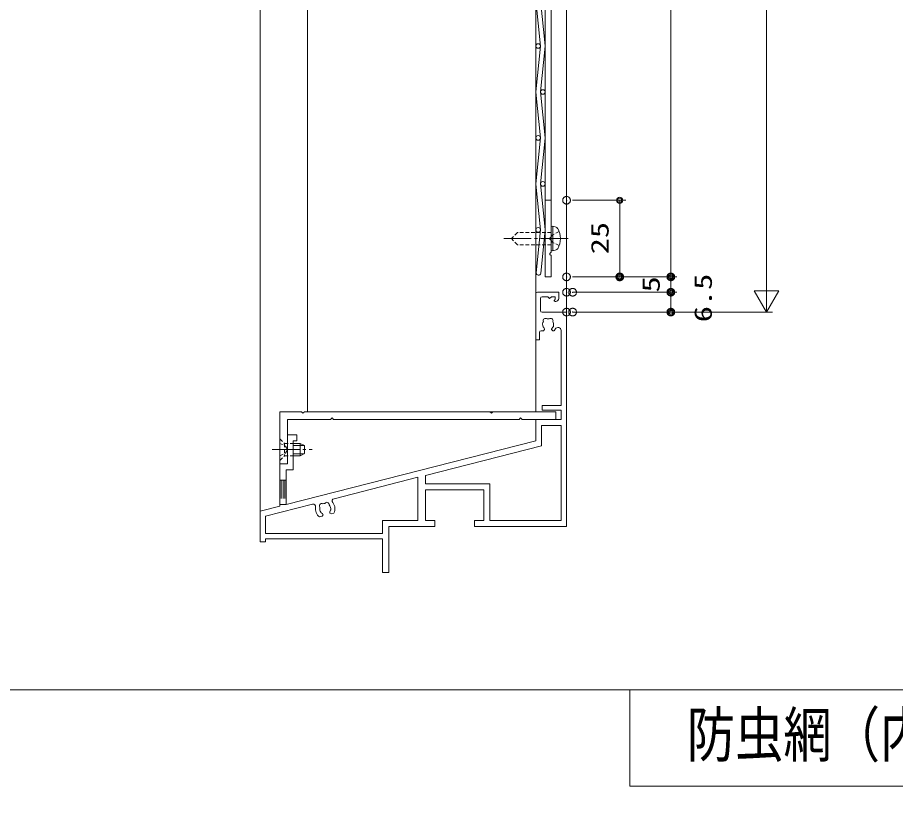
# Model space of a CAD drawing. Units: millimetres, scale not verified. Extents: x -1169 to 0, y -818 to 818.
# Drawn here: x -572.8 to -286.4, y -323.2 to -66.4 of the extents above; entities that cross this region are included whole.
import ezdxf
from ezdxf.enums import TextEntityAlignment as Align

# ---------------------------------------------------------------- set-up
doc = ezdxf.new("R2010")
doc.units = ezdxf.units.MM
doc.header["$LTSCALE"] = 5
doc.header["$PDMODE"] = 32
doc.header["$PDSIZE"] = 2.5
for name, pattern in [('CHAIN2', [12, 9, -1, 1, -1]), ('DASHED1', [1.8, 1.2, -0.6]), ('DASHED2', [3, 2, -1])]:
    doc.linetypes.add(name, pattern=pattern)
for name, color, linetype, lineweight in [('0-0_KATAZAI', 7, 'DASHED2', 9), ('0-1_0', 7, 'Continuous', 9), ('0-3_USERZ', 2, 'Continuous', 9), ('0-4_YSS_ZEN', 6, 'Continuous', 9), ('0-5_Defpoints', 7, 'DASHED2', 9), ('0-6_PARTS3', 134, 'Continuous', 9), ('0-9_SUNPOU', 3, 'Continuous', 9), ('0-A__0-0_0-0', 2, 'Continuous', 9), ('0-B_SHAPE', 7, 'Continuous', 9)]:
    doc.layers.add(name, color=color, linetype=linetype, lineweight=lineweight)
doc.styles.add('ＭＳ ゴシック', font='')
doc.styles.get('ＭＳ ゴシック').set_extended_font_data('MS Gothic')

# ---------------------------------------------------------------- blocks, each defined once
blk = doc.blocks.new('ALW1')
at = {"layer": '0-1_0'}
blk.add_line((0, 0), (-5, 0), dxfattribs=at)
blk.add_lwpolyline([(-1.732, -1), (0, 0), (-1.732, 1)], close=True, dxfattribs=at)
blk = doc.blocks.new('U7')
at = {"layer": '0-6_PARTS3', "linetype": 'CHAIN2'}
blk.add_line((0, -12.5), (0, 52.5), dxfattribs=at)
at = {"layer": '0-6_PARTS3'}
for p, q in [((-6.5, 40), (-10, 33)), ((-10, 33), (10, 33)), ((-10, 21.5), (-10, 33)), ((-6.73, 21.5), (-6.73, 39.54)), ((-6.5, 40), (6.5, 40)), ((6.5, 40), (10, 33)), ((6.73, 21.5), (6.73, 39.54)), ((10, 21.5), (10, 33))]:
    blk.add_line(p, q, dxfattribs=at)
at = {"layer": '0-6_PARTS3', "linetype": 'DASHED1'}
for p, q in [((-10, 7.5), (-10, 21.5)), ((10, 7.5), (10, 21.5)), ((-17.5, 0), (-10, 7.5))]:
    blk.add_line(p, q, dxfattribs=at)
for points in [[(-17.5, 0), (17.5, 0), (10, 7.5), (-10, 7.5)], [(-10.25, 0), (-5.72, 9.28), (0, 12.32)], [(10.25, 0), (5.72, 9.28), (0, 12.32)]]:
    blk.add_lwpolyline(points, dxfattribs=at)
blk = doc.blocks.new('A$C72A42EE2')
at = {"layer": '0-0_KATAZAI', "linetype": 'Continuous'}
for p, q in [((-42.5, 2.5), (-42.5, 22.5)), ((-18.89, 20.34), (-19.61, 19.66)), ((-18.75, 17.5), (-17.5, 17.5))]:
    blk.add_line(p, q, dxfattribs=at)
for points in [[(-50, 30), (-50, -45), (-44, -45), (-44, -33)], [(-12.5, 22.5), (-12.5, 32.5), (-47.5, 32.5)], [(-40, 25), (-30.5, 25), (-27.5, 22), (-24.5, 25), (-18.5, 25), (-18.5, 21.25)], [(-50.1, -209.99), (-457.5, -314.14), (-457.5, -257.5), (-446, -257.5), (-446, -210), (-440, -210), (-440, -200), (-455, -200), (-455, -247.5), (-467.5, -247.5), (-467.5, -316.69), (-500, -325), (-500, -375), (-491, -375), (-491, -370), (-300, -370), (-300, -425), (-290, -425), (-290, -350.01), (-215, -350.01), (-215, -340.01), (-230, -340.01), (-230, -289.99), (-134.99, -289.99), (-134.99, -340.01), (-150, -340.01), (-150, -350.01), (0, -350.01), (0, 0), (-40, 0)], [(-41.5, -30.5), (-37.75, -30.5), (-35.75, -28.5), (-35.75, -27.81), (-36.34, -26.39)], [(-38.86, -21.56), (-39.21, -19.59), (-38.95, -19.02)], [(-23.66, -26.39), (-24.25, -27.81), (-24.25, -28.5), (-22.25, -30.5), (-20.43, -30.5)], [(-21.14, -21.56), (-21.48, -23.53), (-21.93, -23.98)], [(-9, -29.94), (-9, -152.5), (-40, -152.5), (-40, -160), (-9, -160), (-9, -175), (-50, -175), (-50, -209.97)], [(-41.09, -218.01), (-230, -266.3), (-230, -279.99), (-124.99, -279.99), (-124.99, -340.01), (-9, -340.01), (-9, -185), (-41, -185), (-41, -217.91)], [(-414.3, -313.41), (-491, -333.02), (-491, -361), (-300, -361), (-300, -340.01), (-242.5, -340.01), (-242.5, -269.5), (-379.22, -304.45)], [(-398.22, -328.8), (-397.3, -330.03), (-397.13, -330.7), (-398.57, -333.13), (-402.76, -334.2)], [(-401.86, -324.75), (-401.04, -326.57), (-400.5, -326.9)], [(-379.37, -328.22), (-383.55, -329.29), (-385.99, -327.85), (-386.16, -327.18), (-385.94, -325.66)], [(-384.86, -322.9), (-384.54, -322.35), (-384.69, -320.36)]]:
    blk.add_lwpolyline(points, dxfattribs=at)
for centre, radius, start, end in [((-47.5, 30), 2.5, 90, 180), ((-40, 22.5), 2.5, 90, 180), ((-18.75, 18.75), 1.25, 133.60282, 270), ((-19.75, 21.25), 1.25, 313.60282, 0), ((-17.5, 22.5), 5, 270, 0), ((-40, 2.5), 2.5, 180, 270), ((-34.3, -13.86), 3.75, 45.95278, 204.04722), ((-30, -20), 9, 79.14685, 100.85315), ((-25.7, -13.86), 3.75, 335.95278, 134.04722), ((-30, -20), 9, 149.14685, 173.7398), ((-30, -20), 9, 190, 225.20717), ((-30, -20), 9, 314.79283, 333.7398), ((-30, -20), 9, 350, 30.85315), ((-32.5, -20), 16, 318.9855, 331.75769), ((-14, -29.94), 5, 0, 151.75769), ((-41.5, -33), 2.5, 90, 180), ((-413.31, -317.29), 4, 349.18852, 104.33919), ((-399.35, -316.15), 3.75, 60.29197, 218.3864), ((-393.66, -321.04), 9, 93.48604, 115.19234), ((-391.02, -314.02), 3.75, 350.29197, 148.3864), ((-393.66, -321.04), 9, 4.33919, 45.19234), ((-378.23, -308.32), 4, 104.33919, 219.48985), ((-393.66, -321.04), 16, 333.32469, 39.48985), ((-393.66, -321.04), 16, 169.18852, 235.35369), ((-393.66, -321.04), 9, 163.48604, 204.33919), ((-393.66, -321.04), 9, 220.59939, 239.54635), ((-393.66, -321.04), 9, 329.13202, 348.07898)]:
    blk.add_arc(centre, radius, start, end, dxfattribs=at)
blk = doc.blocks.new('U18')
at = {"layer": '0-6_PARTS3'}
for p, q in [((-2.5, 20), (-7.76, 18.6)), ((-2.5, 20), (-2.5, -20)), ((-2.5, 20), (0, 19.12)), ((0, 19.12), (0, -19.12)), ((-2.5, -20), (-7.76, -18.6)), ((-2.5, -20), (0, -19.12))]:
    blk.add_line(p, q, dxfattribs=at)
at = {"layer": '0-6_PARTS3', "linetype": 'CHAIN2'}
blk.add_line((-27.5, 0), (77.5, 0), dxfattribs=at)
at = {"layer": '0-6_PARTS3', "linetype": 'DASHED1'}
for p, q in [((0, 10), (55, 10)), ((55, 10), (65, 0)), ((55, -10), (65, 0)), ((0, -10), (55, -10))]:
    blk.add_line(p, q, dxfattribs=at)
for points in [[(-12.9, 11.5), (-1.31, 5.72), (1.73, 0)], [(-12.9, -11.5), (-1.31, -5.72), (1.73, 0)]]:
    blk.add_lwpolyline(points, dxfattribs=at)
at = {"layer": '0-6_PARTS3'}
for centre, radius, start, end in [((17.5, 0), 32.5, 149.41289, 210.58711), ((-6.6, 14.25), 4.5, 104.93766, 149.41289), ((-6.6, -14.25), 4.5, 210.58711, 255.06234)]:
    blk.add_arc(centre, radius, start, end, dxfattribs=at)
blk = doc.blocks.new('A$C4505272B')
at = {"layer": '0-A__0-0_0-0'}
for p, q in [((1165.49, 0), (104.97, 0)), ((4.99, -10.89), (13.38, -10.06)), ((14.12, -10.06), (88.75, -17.52)), ((88.75, -17.52), (163.38, -10.06)), ((102.48, -10), (1165.49, -10)), ((164.12, -10.06), (238.75, -17.52)), ((238.75, -17.52), (313.38, -10.06)), ((314.12, -10.06), (388.75, -17.52)), ((388.75, -17.52), (463.38, -10.06)), ((464.12, -10.06), (538.75, -17.52)), ((538.75, -17.52), (613.38, -10.06)), ((614.12, -10.06), (688.75, -17.52)), ((688.75, -17.52), (763.38, -10.06)), ((764.12, -10.06), (838.75, -17.52)), ((838.75, -17.52), (913.38, -10.06)), ((914.12, -10.06), (988.75, -17.52)), ((988.75, -17.52), (1063.38, -10.06)), ((1064.12, -10.06), (1138.75, -17.52)), ((1138.75, -17.52), (1213.38, -10.06)), ((1214.12, -10.06), (1284.44, -17.09)), ((5.73, -18.36), (14.12, -17.52)), ((13.75, -17.56), (88.38, -25.02)), ((89.12, -25.02), (163.75, -17.56)), ((163.75, -17.56), (238.38, -25.02)), ((389.12, -25.02), (463.75, -17.56)), ((463.75, -17.56), (538.38, -25.02)), ((839.12, -25.02), (913.75, -17.56)), ((913.75, -17.56), (988.38, -25.02))]:
    blk.add_line(p, q, dxfattribs=at)
for points in [[(239.12, -25.02), (313.75, -17.56), (388.38, -25.02)], [(539.12, -25.02), (613.75, -17.56), (688.38, -25.02)], [(689.12, -25.02), (763.75, -17.56), (838.38, -25.02)], [(989.12, -25.02), (1063.75, -17.56), (1138.38, -25.02)], [(1139.12, -25.02), (1213.75, -17.56), (1283.69, -24.55)]]:
    blk.add_lwpolyline(points, dxfattribs=at)
for centre in [(88.75, -13.75), (238.75, -13.75), (388.75, -13.75), (538.75, -13.75), (688.75, -13.75), (838.75, -13.75), (988.75, -13.75), (1138.75, -13.75), (13.75, -21.32), (163.75, -21.32), (313.75, -21.32), (463.75, -21.32), (613.75, -21.32), (763.75, -21.32), (913.75, -21.32), (1063.75, -21.32), (1213.75, -21.32)]:
    blk.add_circle(centre, 3.75, dxfattribs=at)
for centre, start, end in [((5.36, -14.63), 95.7106, 275.7106), ((13.75, -13.79), 84.2894, 95.7106), ((163.75, -13.79), 84.2894, 95.7106), ((313.75, -13.79), 84.2894, 95.7106), ((463.75, -13.79), 84.2894, 95.7106), ((613.75, -13.79), 84.2894, 95.7106), ((763.75, -13.79), 84.2894, 95.7106), ((913.75, -13.79), 84.2894, 95.7106), ((1063.75, -13.79), 84.2894, 95.7106), ((1213.75, -13.79), 84.2894, 95.7106), ((88.75, -21.29), 264.2894, 275.71059), ((238.75, -21.29), 264.2894, 275.71059), ((388.75, -21.29), 264.2894, 275.7106), ((538.75, -21.29), 264.2894, 275.71059), ((688.75, -21.29), 264.2894, 275.7106), ((838.75, -21.29), 264.2894, 275.7106), ((988.75, -21.29), 264.2894, 275.71059), ((1138.75, -21.29), 264.2894, 275.7106), ((1284.07, -20.82), 264.2894, 84.2894)]:
    blk.add_arc(centre, 3.75, start, end, dxfattribs=at)
at = {"layer": '0-B_SHAPE'}
for p, q in [((40.79, 0), (59.21, 0)), ((1249.7, 0), (1231.28, 0)), ((35.45, -0.65), (36.26, -1.85)), ((38.74, -1.85), (39.55, -0.65)), ((60.45, -0.65), (61.26, -1.85)), ((63.74, -1.85), (64.55, -0.65)), ((1226.75, -1.85), (1225.94, -0.65)), ((1230.05, -0.65), (1229.23, -1.85)), ((1251.75, -1.85), (1250.94, -0.65)), ((1255.05, -0.65), (1254.23, -1.85))]:
    blk.add_line(p, q, dxfattribs=at)
for points in [[(65.79, 0), (125, 0), (125, -10), (0, -10), (0, 0), (34.21, 0)], [(1224.7, 0), (1165.49, 0), (1165.49, -10), (1290.49, -10), (1290.49, 0), (1256.28, 0)]]:
    blk.add_lwpolyline(points, dxfattribs=at)
for centre, start, end in [((34.21, -1.5), 34.34408, 90), ((40.79, -1.5), 90, 145.65592), ((59.21, -1.5), 34.34408, 90), ((65.79, -1.5), 90, 145.65592), ((1224.7, -1.5), 34.34408, 90), ((1231.28, -1.5), 90, 145.65592), ((1249.7, -1.5), 34.34408, 90), ((1256.28, -1.5), 90, 145.65592), ((37.5, -1), 214.34408, 325.65592), ((62.5, -1), 214.34408, 325.65592), ((1227.99, -1), 214.34408, 325.65592), ((1252.99, -1), 214.34408, 325.65592)]:
    blk.add_arc(centre, 1.5, start, end, dxfattribs=at)
at = {"layer": '0-6_PARTS3', "rotation": 270}
for p in [(62.5, 0), (1227.99, 0)]:
    blk.add_blockref('U18', p, dxfattribs=at)
blk = doc.blocks.new('DOT1')
at = {"layer": '0-1_0'}
blk.add_line((0, 0), (-5, 0), dxfattribs=at)
for radius in [2.5, 1.62]:
    blk.add_circle((0, 0), radius, dxfattribs=at)

msp = doc.modelspace()

# ---------------------------------------------------------------- linework, layer by layer
at = {"layer": '0-0_KATAZAI', "linetype": 'Continuous'}
msp.add_lwpolyline([(-480.213, -195.019), (-479.713, -195.519), (-479.213, -195.019), (-418.713, -195.019), (-418.213, -195.519), (-417.713, -195.019), (-397.213, -195.019), (-397.213, -197.519), (-408.213, -197.519), (-408.713, -197.019), (-409.213, -197.519), (-469.713, -197.519), (-470.213, -197.019), (-470.713, -197.519), (-484.713, -197.519), (-484.713, -212.019), (-487.213, -212.019), (-487.213, -195.019), (-480.213, -195.019), (-479.713, -195.519), (-479.213, -195.019)], dxfattribs=at)
at = {"layer": '0-3_USERZ', "color": 3}
for p, q in [((-359.685, 105.08), (-359.685, -149.019)), ((-493.713, -227.519), (-493.713, -25.461)), ((-393.713, -162.519), (-393.713, -25.461)), ((-391.713, -126.019), (-374.361, -126.019)), ((-376.361, -128.019), (-376.361, -149.019)), ((-391.713, -151.019), (-357.685, -151.019)), ((-391.713, -151.019), (-357.685, -151.019)), ((-391.713, -151.019), (-374.361, -151.019)), ((-359.685, -153.019), (-359.685, -154.019)), ((-391.713, -156.019), (-357.685, -156.019)), ((-389.713, -156.019), (-357.685, -156.019)), ((-359.685, -158.019), (-359.685, -160.519)), ((-389.713, -162.519), (-357.685, -162.519))]:
    msp.add_line(p, q, dxfattribs=at)
at = {"layer": '0-3_USERZ', "color": 3, "linetype": 'DASHED1'}
for p, q in [((-486.835, -217.346), (-486.835, -225.346)), ((-486.2, -217.346), (-486.2, -225.346)), ((-485.565, -217.346), (-485.565, -225.346))]:
    msp.add_line(p, q, dxfattribs=at)
at = {"layer": '0-3_USERZ', "color": 7}
for points in [[(-584.5, -285.763), (-33.74, -285.763), (-33.74, 230.763), (-584.5, 230.763)], [(-584.5, -802.288), (-33.74, -802.288), (-33.74, -285.763), (-584.5, -285.763)], [(-373.029, -317.195), (-33.74, -317.195), (-33.74, -285.763), (-373.029, -285.763)]]:
    msp.add_lwpolyline(points, close=True, dxfattribs=at)
at = {"layer": '0-3_USERZ', "color": 3}
msp.add_lwpolyline([(-403.713, -25.461), (-403.713, -195.019), (-478.213, -195.019), (-478.213, -25.461)], dxfattribs=at)
at = {"layer": '0-3_USERZ', "color": 3, "linetype": 'DASHED1'}
msp.add_lwpolyline([(-487.213, -217.346), (-487.213, -225.346), (-485.213, -225.346), (-485.213, -217.346)], close=True, dxfattribs=at)
msp.add_lwpolyline([(-487.213, -217.346), (-487.213, -225.346), (-485.213, -225.346), (-485.213, -217.346)], close=True, dxfattribs=at)
at = {"layer": '0-4_YSS_ZEN'}
for p, q in [((-328.499, -142.519), (-328.499, 93.58)), ((-391.713, -162.519), (-326.499, -162.519))]:
    msp.add_line(p, q, dxfattribs=at)
at = {"layer": '0-5_Defpoints'}
for p in [(-393.713, -126.019), (-393.713, -151.019), (-376.361, -151.019), (-359.685, -151.019), (-393.713, -156.019), (-391.713, -156.019), (-359.685, -156.019), (-393.713, -162.519), (-391.713, -162.519), (-359.685, -162.519)]:
    msp.add_point(p, dxfattribs=at)

# ---------------------------------------------------------------- block references
at = {"layer": '0-3_USERZ', "xscale": 0.4, "yscale": 0.4}
for p, rotation in [((-376.361, -126.019), 90), ((-376.361, -151.019), 270), ((-359.685, -151.019), 270), ((-359.685, -151.019), 90), ((-359.685, -156.019), 270), ((-359.685, -156.019), 90), ((-359.685, -162.519), 270)]:
    msp.add_blockref('DOT1', p, dxfattribs=dict(at, rotation=rotation))
at = {"layer": '0-3_USERZ', "xscale": 0.2, "yscale": 0.2}
msp.add_blockref('A$C72A42EE2', (-393.713, -162.519), dxfattribs=at)
at = {"layer": '0-4_YSS_ZEN', "xscale": 4, "yscale": 4, "rotation": 270}
msp.add_blockref('ALW1', (-328.499, -162.519), dxfattribs=at)
at = {"layer": '0-6_PARTS3', "xscale": -0.2, "yscale": 0.2, "rotation": 270}
msp.add_blockref('U7', (-487.213, -207.392), dxfattribs=at)
at = {"layer": '0-9_SUNPOU', "xscale": 0.2, "yscale": 0.2, "rotation": 270}
msp.add_blockref('A$C4505272B', (-398.698, 107.08), dxfattribs=at)

# ---------------------------------------------------------------- texts
at = {"layer": '0-3_USERZ', "color": 3, "style": 'ＭＳ ゴシック', "width": 1.35}
for s, p in [('25', (-378.251, -143.662)), ('5', (-361.575, -156.09)), ('6.5', (-344.56, -165.826))]:
    msp.add_text(s, height=5.755, rotation=90, dxfattribs=at).set_placement(p, align=Align.BOTTOM_LEFT)
at = {"layer": '0-3_USERZ', "color": 7, "style": 'ＭＳ ゴシック', "width": 0.8}
msp.add_text('防虫網（内部）取外し 振止め付', height=14.44, dxfattribs=at).set_placement((-354.463, -311.966), align=Align.BOTTOM_LEFT)

doc.saveas('drawing.dxf')
